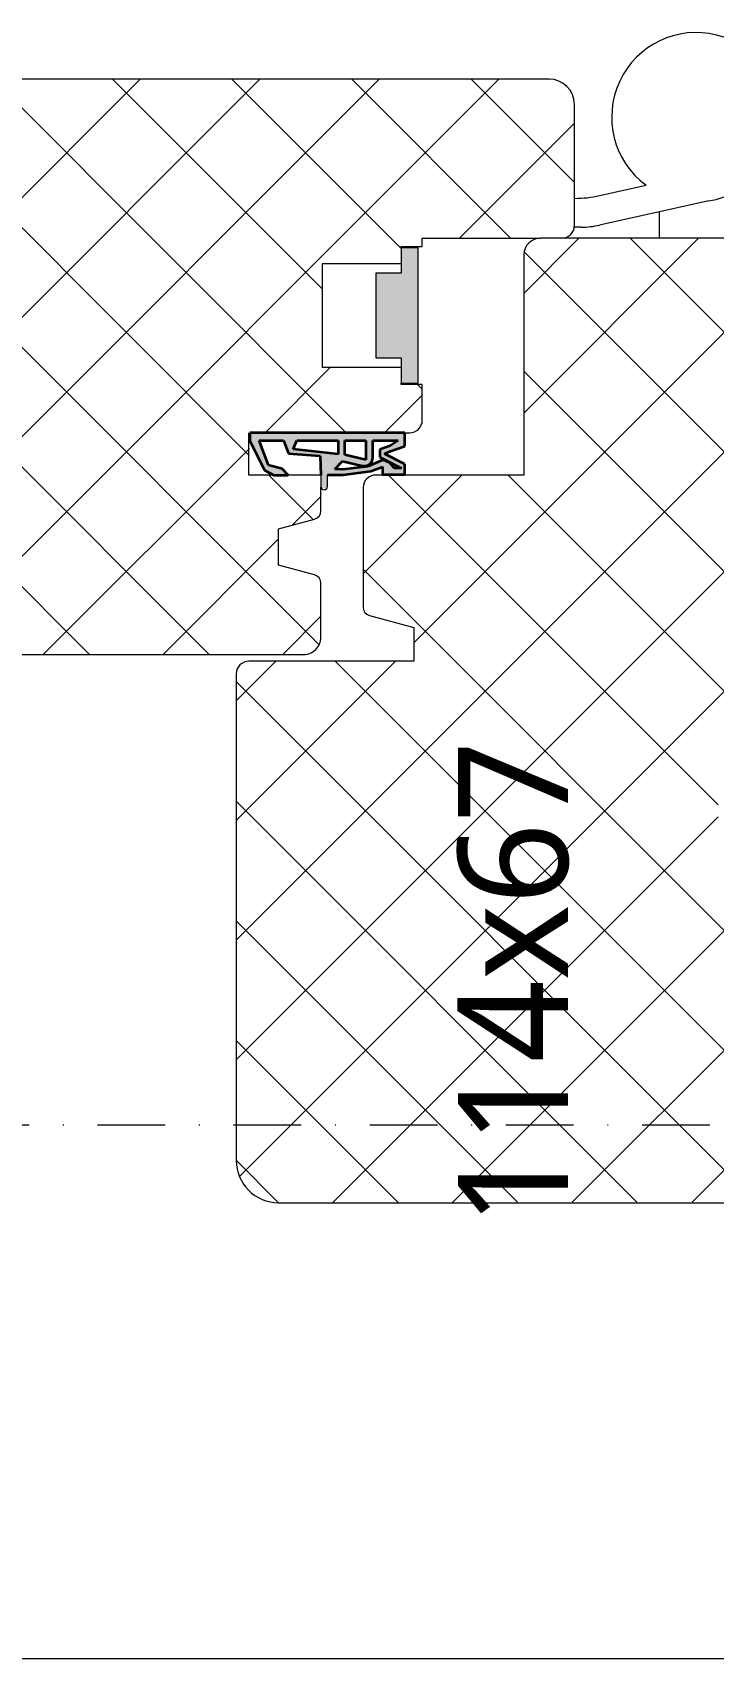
# Model space of a CAD drawing. Header units: millimetres. Extents: x 1789 to 13769, y 2055 to 27197.
# Drawn here: x 5136.7 to 5217.2, y 19345.3 to 19537.4 of the extents above; entities that cross this region are included whole.
import ezdxf

# ---------------------------------------------------------------- set-up
doc = ezdxf.new("R2010")
doc.units = ezdxf.units.MM
doc.linetypes.add('MV_stramien', pattern=[16, 8, -4, 0, -4])
for name, color, linetype, lineweight in [('A-DETL', 90, 'Continuous', 13), ('A-DETL-GENF', 92, 'Continuous', 18), ('G-ANNO-TEXT', 231, 'Continuous', 13)]:
    doc.layers.add(name, color=color, linetype=linetype, lineweight=lineweight)
doc.styles.add('Segoe UI_4', font='segoeui.ttf', dxfattribs={"height": 13})
pattern_1 = [(45, (0, 0), (-7.071068, 7.071068), []), (135, (0, 0), (-7.071068, -7.071068), [])]

msp = doc.modelspace()

# ---------------------------------------------------------------- hatches: boundary and pattern name
at = {"layer": 'A-DETL-GENF', "lineweight": 13}
h = msp.add_hatch(dxfattribs=at)
h.set_pattern_fill('FP_21', color=250, style=0, pattern_type=2)
h.set_pattern_definition(pattern_1)
h.paths.add_polyline_path([(5115.89, 19463.93), (5169.2, 19463.99), (5170, 19464.37), (5170.56, 19465.07), (5170.75, 19465.94), (5170.75, 19472.37), (5170.62, 19472.87), (5170.01, 19473.34), (5165.75, 19474.48), (5165.75, 19478.8), (5170.01, 19479.94), (5170.62, 19480.4), (5170.75, 19480.9), (5170.69, 19485.14), (5162.25, 19485.14), (5162.35, 19490.14), (5181.64, 19490.19), (5182.31, 19490.58), (5182.55, 19490.89), (5182.75, 19491.64), (5182.75, 19495.84), (5180.25, 19495.84), (5180.25, 19497.84), (5170.95, 19497.84), (5170.95, 19510.14), (5180.25, 19510.14), (5180.25, 19512.14), (5182.75, 19512.14), (5182.75, 19513.14), (5199.64, 19513.19), (5200.31, 19513.58), (5200.55, 19513.89), (5200.75, 19514.64), (5200.64, 19529.72), (5200.34, 19530.44), (5199.87, 19531.06), (5199.24, 19531.54), (5198.52, 19531.84), (5197.74, 19531.94), (5128.08, 19531.86), (5127.44, 19531.64), (5126.87, 19531.28), (5126.4, 19530.8), (5126.04, 19530.23), (5125.82, 19529.6), (5125.74, 19528.93), (5125.75, 19494.58), (5127.08, 19494.41), (5128.33, 19493.89), (5129.39, 19493.07), (5130.21, 19492.01), (5130.72, 19490.77), (5130.9, 19489.43), (5130.72, 19488.1), (5130.21, 19486.86), (5129.39, 19485.79), (5128.33, 19484.97), (5127.08, 19484.46), (5125.75, 19484.28), (5125.75, 19481.93), (5109.17, 19481.93), (5107.75, 19480.52), (5113.4, 19465.25), (5113.88, 19464.7), (5114.48, 19464.28), (5115.17, 19464.02)])
h = msp.add_hatch(dxfattribs=at)
h.set_pattern_fill('FP_21', color=250, style=0, pattern_type=2)
h.set_pattern_definition(pattern_1)
h.paths.add_polyline_path([(5165.75, 19399.14), (5225.53, 19399.24), (5226.25, 19399.54), (5226.87, 19400.02), (5227.35, 19400.64), (5227.65, 19401.36), (5227.75, 19402.14), (5227.75, 19437.54), (5227.55, 19438.29), (5227, 19438.84), (5226.25, 19439.04), (5217.75, 19439.1), (5217.75, 19449.24), (5226.64, 19449.29), (5227.31, 19449.68), (5227.55, 19449.99), (5227.75, 19450.74), (5227.75, 19505.27), (5227.52, 19505.37), (5227.75, 19507.39), (5227.65, 19510.92), (5227.08, 19511.99), (5226.87, 19512.26), (5226.25, 19512.74), (5225.53, 19513.04), (5224.75, 19513.14), (5196.23, 19513.07), (5195.75, 19512.87), (5195.34, 19512.56), (5195.02, 19512.14), (5194.82, 19511.66), (5194.75, 19511.14), (5194.75, 19485.14), (5176.86, 19485.09), (5176.19, 19484.7), (5175.8, 19484.03), (5175.75, 19483.64), (5175.75, 19469.52), (5176.04, 19468.81), (5176.49, 19468.55), (5181.75, 19467.14), (5181.75, 19463.14), (5161.86, 19463.09), (5161.19, 19462.7), (5160.95, 19462.39), (5160.75, 19461.64), (5160.75, 19404.14), (5160.92, 19402.85), (5161.42, 19401.64), (5162.22, 19400.61), (5163.25, 19399.81), (5164.46, 19399.31)])
at = {"layer": 'A-DETL-GENF'}
msp.add_hatch(color=7, dxfattribs=at).paths.add_polyline_path([(5182.25, 19495.99), (5182.25, 19511.99), (5180.25, 19511.99), (5180.25, 19508.99), (5177.25, 19508.99), (5177.25, 19498.99), (5180.25, 19498.99), (5180.25, 19495.99)])
h = msp.add_hatch(color=7, dxfattribs=at)
h.paths.add_polyline_path([(5171.43, 19483.51), (5171.54, 19483.79), (5171.54, 19485.15), (5173.39, 19485.15), (5176.67, 19485.6), (5178.06, 19486.13), (5178.06, 19485.22), (5180.68, 19485.22), (5180.68, 19486.41), (5178.27, 19487.63), (5178.99, 19487.96), (5180.69, 19488.54), (5180.69, 19490.14), (5162.35, 19490.14), (5162.35, 19489.19), (5164.1, 19485.72), (5165.18, 19485.14), (5166.9, 19485.14), (5166.18, 19485.86), (5164.56, 19486.29), (5163.45, 19489.24), (5166.32, 19489.24), (5166.91, 19487.67), (5170.69, 19487.4), (5170.81, 19483.59)])
h.paths.add_polyline_path([(5173.37, 19485.81), (5172.4, 19485.84), (5173.32, 19486.79), (5176.12, 19486.23), (5176.54, 19486.44), (5176.81, 19486.81), (5176.89, 19487.26), (5176.89, 19489.24), (5179.89, 19489.24), (5178.94, 19488.59), (5177.72, 19488.17), (5177.72, 19487.25), (5180.29, 19485.94), (5179.42, 19485.94), (5178.93, 19486.57), (5178.11, 19486.93), (5176.33, 19486.14), (5175.42, 19486.04)])
h.paths.add_polyline_path([(5176.09, 19486.95), (5173.59, 19487.54), (5173.59, 19489.24), (5176.09, 19489.24)])
h.paths.add_polyline_path([(5172.79, 19487.59), (5167.48, 19488.2), (5167.93, 19489.24), (5172.79, 19489.24)])

# ---------------------------------------------------------------- linework, layer by layer
at = {"layer": 'A-DETL', "lineweight": 18}
for p, q in [((5197.74, 19531.94), (5128.74, 19531.93)), ((5200.75, 19514.64), (5200.74, 19528.94)), ((5203.71, 19518.16), (5209.22, 19519.39)), ((5216.64, 19517.55), (5203.72, 19514.68)), ((5210.75, 19516.24), (5210.75, 19513.14)), ((5182.75, 19512.14), (5182.75, 19513.14)), ((5182.75, 19513.14), (5196.75, 19513.14)), ((5224.75, 19513.14), (5196.75, 19513.14)), ((5201.55, 19514.44), (5200.65, 19514.44)), ((5180.25, 19511.99), (5180.25, 19512.14)), ((5180.25, 19512.14), (5182.75, 19512.14)), ((5182.25, 19511.99), (5180.25, 19511.99)), ((5180.25, 19511.99), (5180.25, 19508.99)), ((5182.25, 19495.99), (5182.25, 19511.99)), ((5194.75, 19511.14), (5194.75, 19485.14)), ((5170.95, 19497.84), (5170.95, 19510.14)), ((5170.95, 19510.14), (5180.25, 19510.14)), ((5177.25, 19508.99), (5177.25, 19498.99)), ((5180.25, 19508.99), (5177.25, 19508.99)), ((5180.25, 19497.84), (5170.95, 19497.84)), ((5177.25, 19498.99), (5180.25, 19498.99)), ((5180.25, 19498.99), (5180.25, 19495.99)), ((5180.25, 19495.84), (5180.25, 19495.99)), ((5180.25, 19495.99), (5182.25, 19495.99)), ((5182.75, 19495.84), (5180.25, 19495.84)), ((5182.75, 19491.64), (5182.75, 19495.84)), ((5162.25, 19485.14), (5162.25, 19490.14)), ((5180.69, 19490.14), (5181.25, 19490.14)), ((5165.18, 19485.14), (5162.25, 19485.14)), ((5170.75, 19485.14), (5166.9, 19485.14)), ((5170.75, 19485.14), (5170.75, 19483.79)), ((5171.54, 19483.79), (5171.54, 19485.15)), ((5194.75, 19485.14), (5177.25, 19485.14)), ((5170.75, 19480.9), (5170.75, 19483.69)), ((5175.75, 19483.64), (5175.75, 19469.52)), ((5165.75, 19478.8), (5170.01, 19479.94)), ((5165.75, 19474.48), (5165.75, 19478.8)), ((5170.01, 19473.34), (5165.75, 19474.48)), ((5170.75, 19465.94), (5170.75, 19472.37)), ((5176.49, 19468.55), (5181.75, 19467.14)), ((5181.75, 19467.14), (5181.75, 19463.14)), ((5115.89, 19463.93), (5168.75, 19463.94)), ((5181.75, 19463.14), (5162.25, 19463.14)), ((5160.75, 19461.64), (5160.75, 19404.14)), ((5165.75, 19399.14), (5224.75, 19399.14)), ((3269.25, 19345.27), (5247.94, 19345.27))]:
    msp.add_line(p, q, dxfattribs=at)
at = {"layer": 'A-DETL', "lineweight": 35}
for p, q in [((5162.35, 19490.14), (5162.35, 19489.19)), ((5180.69, 19490.14), (5162.35, 19490.14)), ((5180.69, 19488.54), (5180.69, 19490.14)), ((5162.35, 19489.19), (5164.1, 19485.72)), ((5164.56, 19486.29), (5163.45, 19489.24)), ((5163.45, 19489.24), (5166.32, 19489.24)), ((5166.32, 19489.24), (5166.91, 19487.67)), ((5167.48, 19488.2), (5167.93, 19489.24)), ((5172.79, 19487.59), (5167.48, 19488.2)), ((5167.93, 19489.24), (5172.79, 19489.24)), ((5172.79, 19489.24), (5172.79, 19487.59)), ((5173.59, 19489.24), (5176.09, 19489.24)), ((5173.59, 19487.54), (5173.59, 19489.24)), ((5176.09, 19489.24), (5176.09, 19486.95)), ((5176.89, 19489.24), (5179.89, 19489.24)), ((5176.89, 19487.26), (5176.89, 19489.24)), ((5178.94, 19488.59), (5177.72, 19488.17)), ((5177.72, 19488.17), (5177.72, 19487.25)), ((5178.27, 19487.63), (5178.99, 19487.96)), ((5179.89, 19489.24), (5178.94, 19488.59)), ((5178.99, 19487.96), (5180.69, 19488.54)), ((5166.18, 19485.86), (5164.56, 19486.29)), ((5166.91, 19487.67), (5170.69, 19487.4)), ((5170.69, 19487.4), (5170.75, 19485.14)), ((5172.4, 19485.84), (5173.32, 19486.79)), ((5173.32, 19486.79), (5175.66, 19486.23)), ((5176.33, 19486.14), (5173.37, 19485.81)), ((5176.09, 19486.95), (5173.59, 19487.54)), ((5178.11, 19486.93), (5176.33, 19486.14)), ((5176.67, 19485.6), (5178.06, 19486.13)), ((5177.72, 19487.25), (5180.29, 19485.94)), ((5178.06, 19486.13), (5178.06, 19485.22)), ((5178.93, 19486.57), (5178.11, 19486.93)), ((5180.68, 19486.41), (5178.27, 19487.63)), ((5179.42, 19485.94), (5178.93, 19486.57)), ((5180.29, 19485.94), (5179.42, 19485.94)), ((5180.68, 19485.22), (5180.68, 19486.41)), ((5164.1, 19485.72), (5165.18, 19485.14)), ((5165.18, 19485.14), (5166.9, 19485.14)), ((5166.9, 19485.14), (5166.18, 19485.86)), ((5171.54, 19485.15), (5173.39, 19485.15)), ((5173.37, 19485.81), (5172.4, 19485.84)), ((5173.39, 19485.15), (5176.67, 19485.6)), ((5178.06, 19485.22), (5180.68, 19485.22))]:
    msp.add_line(p, q, dxfattribs=at)
at = {"layer": 'A-DETL', "linetype": 'MV_stramien', "lineweight": 18}
msp.add_line((8130.84, 19408.32), (2098.95, 19408.32), dxfattribs=at)
at = {"layer": 'A-DETL', "lineweight": 18}
for centre, radius, start, end in [((5215.15, 19527.44), 10, 278.5367, 233.6564), ((5197.74, 19528.94), 3, 0.0091, 90.0068), ((5200.8, 19531.24), 13.4, 270, 282.5426), ((5196.75, 19511.14), 2, 90, 180), ((5199.25, 19514.64), 1.5, 270.0166, 0.0091), ((5201.55, 19524.44), 10, 270, 282.5426), ((5181.25, 19491.64), 1.5, 270.0087, 0.0087), ((5177.25, 19483.64), 1.5, 90, 180), ((5171.15, 19483.79), 0.394, 180.0087, 0), ((5169.75, 19480.9), 1, 285.0151, 0.0087), ((5169.75, 19472.37), 1, 0.0087, 75.0087), ((5176.75, 19469.52), 1, 180, 255), ((5168.75, 19465.94), 2, 270.0062, 0.0087), ((5162.25, 19461.64), 1.5, 90, 180), ((5165.75, 19404.14), 5, 180, 270)]:
    msp.add_arc(centre, radius, start, end, dxfattribs=at)
at = {"layer": 'A-DETL', "lineweight": 35}
msp.add_arc((5175.89, 19487.21), 1, 256.7595, 3.2405, dxfattribs=at)

# ---------------------------------------------------------------- texts
at = {"layer": 'G-ANNO-TEXT', "color": 7, "insert": (5186.97, 19396.37), "char_height": 13, "width": 74.5569, "attachment_point": 1, "rotation": 90, "style": 'Segoe UI_4'}
msp.add_mtext('114x67', dxfattribs=at)

doc.saveas('drawing.dxf')
